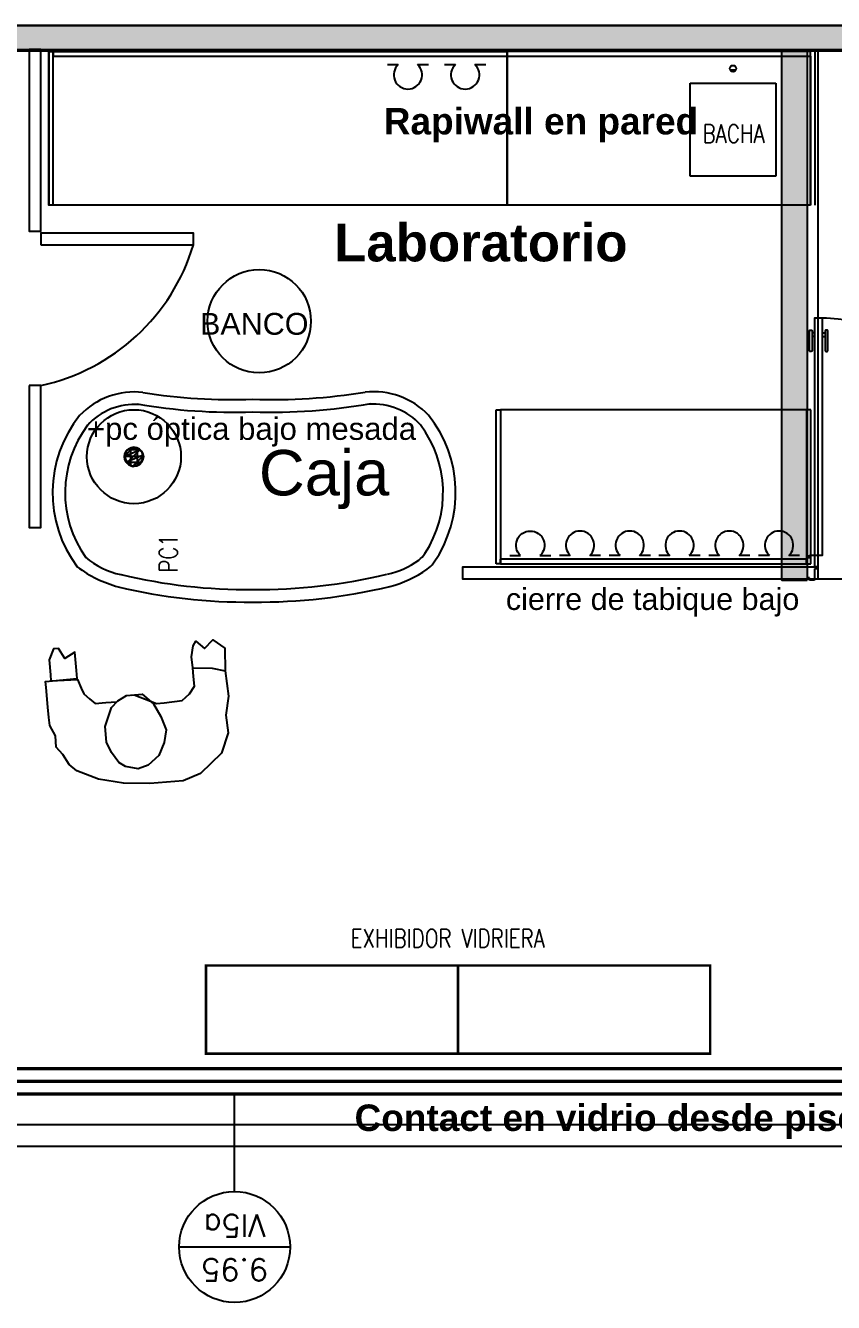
# Model space of a CAD drawing. Header units: millimetres. Extents: x 1478096 to 1808313, y 619971 to 762366.
# Drawn here: x 1625047 to 1628251, y 657770 to 662835 of the extents above; entities that cross this region are included whole.
import ezdxf
from ezdxf.enums import TextEntityAlignment as Align

# ---------------------------------------------------------------- set-up
doc = ezdxf.new("R2010")
doc.units = ezdxf.units.MM
doc.header["$LTSCALE"] = 10
for name, pattern in [('CONTINOUS', [0]), ('DASH_5', [0.196859, 0.118083, -0.078776]), ('DASH_6', [0.375, 0.25, -0.125])]:
    doc.linetypes.add(name, pattern=pattern)
for name, color, linetype in [('0-superficies', 7, 'Continuous'), ('1-EQUIPAMIENTO', 250, 'Continuous'), ('A-CARPINTERIA ALUMINIO', 8, 'Continuous'), ('A-HATCH-DURLOCK', 252, 'Continuous'), ('A-TABIQUE PRY', 251, 'Continuous'), ('Bajadas eléctricas', 7, 'Continuous'), ('COTAS', 8, 'Continuous'), ('DC-ARQ-CARPINTERIAS', 7, 'Continuous'), ('DC-ARQ-DEFENSA', 164, 'CONTINOUS'), ('DC-ARQ-PAINEL DURLOCK', 7, 'Continuous'), ('EDIFICIO', 250, 'Continuous'), ('NOMBRE DEPTOS', 250, 'DASH_5'), ('PV-3252', 9, 'Continuous'), ('PV-EA', 9, 'Continuous'), ('SC BNG LAY OUT COMERCIAL$0$A-VISTAS', 251, 'Continuous'), ('SC BNG LAY OUT COMERCIAL$0$E-GENERAL', 8, 'Continuous'), ('SF-BASE$0$COMS - EQUIPAMIENTO', 250, 'Continuous'), ('TXT CARP VENTANAS', 6, 'Continuous'), ('txt-50', 250, 'Continuous'), ('W-DIVISIONS', 250, 'DASH_6')]:
    doc.layers.add(name, color=color, linetype=linetype)
doc.layers.add('BLOQUES', color=7, linetype='Continuous', lineweight=0)
doc.styles.add('ARIAL', font='ARIAL.TTF')
doc.styles.add('ROMANS', font='romans')
doc.styles.add('SANSSERIFBOLD', font='sasb____.pfb')
doc.styles.add('SIMPLEX', font='SIMPLEX.shx', dxfattribs={"width": 0.8})

# ---------------------------------------------------------------- blocks, each defined once
blk = doc.blocks.new('SIMB-CAR')
blk.add_line((-0.5, 0), (0.5, 0))
blk.add_circle((0, 0), 0.5)
at = {"style": 'ROMANS'}
for tag, p in [('TIPO', (0, 0.1917687192590165)), ('NUMERO', (0, -0.2054664849201799))]:
    blk.add_attdef(tag, text='', height=0.2, dxfattribs=at).set_placement(p, align=Align.MIDDLE)
blk = doc.blocks.new('PWR_SRCE')
for p, q in [((-0.02659099999999981, 0.01468399999999992), (-0.02857500000000002, -0.005358000000000196)), ((-0.02698799999999935, 0.01071599999999995), (0.02619400000000027, 0.01071599999999995)), ((-0.01389100000000099, 0.02619399999999983), (-0.02659099999999981, 0.01468399999999992)), ((-0.02202700000000135, 0.01885199999999987), (-0.02202700000000135, -0.02024099999999995)), ((-0.001388999999999641, -0.03055899999999978), (-0.02202700000000135, 0.01885199999999987)), ((0.02004200000000012, -0.02262200000000014), (-0.02162999999999826, 0.01905000000000001)), ((0.003969000000001444, 0.02936899999999998), (-0.01389100000000099, 0.02619399999999983)), ((-0.003571999999998354, 0.02797999999999989), (0.01805799999999991, -0.02381300000000008)), ((-0.001785999999999177, 0.02837699999999987), (0.03075799999999873, -0.00416699999999981)), ((-0.001388999999999641, -0.03055899999999978), (-0.001388999999999641, 0.02837699999999987)), ((0.0228199999999994, 0.01984399999999997), (0.003969000000001444, 0.02936899999999998)), ((0.01924800000000104, 0.02163000000000004), (0.01924800000000104, -0.0234160000000001)), ((0.02837699999999899, 0.004763000000000073), (0.02182799999999929, 0.02024099999999995)), ((0.0313529999999993, -0.003373999999999988), (0.0228199999999994, 0.01984399999999997)), ((-0.02857500000000002, -0.005358000000000196), (-0.02024099999999862, -0.02440800000000021)), ((-0.02837699999999899, -0.003373999999999988), (-0.00119099999999861, -0.03055899999999978)), ((0.02758299999999991, -0.009921999999999986), (-0.02659099999999981, -0.009921999999999986)), ((-0.02024099999999862, -0.02440800000000021), (-0.001388999999999641, -0.03055899999999978)), ((-0.001388999999999641, -0.03055899999999978), (0.01984399999999908, -0.02321699999999982)), ((-0.001388999999999641, -0.03055899999999978), (-0.001388999999999641, -0.03055899999999978)), ((0.01984399999999908, -0.02321699999999982), (0.0313529999999993, -0.003373999999999988))]:
    blk.add_line(p, q)
blk.add_circle((0, 0), 0.152202)
at = {"invisible_edges": 12}
for points in [[(-0.03055900000000022, 0), (-0.02897199999999955, 0.009326999999999863), (-0.02897199999999955, 0.009326999999999863, 0.1524)], [(-0.02897199999999955, 0.009326999999999863, 0.1524), (-0.03055900000000022, 0, 0.1524), (-0.03055900000000022, 0)], [(-0.02897199999999955, -0.009525000000000006), (-0.03055900000000022, 0), (-0.03055900000000022, 0, 0.1524)], [(-0.03055900000000022, 0, 0.1524), (-0.02897199999999955, -0.009525000000000006, 0.1524), (-0.02897199999999955, -0.009525000000000006)], [(-0.02897199999999955, 0.009326999999999863), (-0.02460599999999857, 0.01785900000000007), (-0.02460599999999857, 0.01785900000000007, 0.1524)], [(-0.02460599999999857, 0.01785900000000007, 0.1524), (-0.02897199999999955, 0.009326999999999863, 0.1524), (-0.02897199999999955, 0.009326999999999863)], [(-0.02460599999999857, 0.01785900000000007), (-0.0178590000000014, 0.02460599999999991), (-0.0178590000000014, 0.02460599999999991, 0.1524)], [(-0.0178590000000014, 0.02460599999999991, 0.1524), (-0.02460599999999857, 0.01785900000000007, 0.1524), (-0.02460599999999857, 0.01785900000000007)], [(-0.0178590000000014, 0.02460599999999991), (-0.009326999999998975, 0.028972), (-0.009326999999998975, 0.028972, 0.1524)], [(-0.009326999999998975, 0.028972, 0.1524), (-0.0178590000000014, 0.02460599999999991, 0.1524), (-0.0178590000000014, 0.02460599999999991)], [(-0.009326999999998975, 0.028972), (0, 0.03055899999999978), (0, 0.03055899999999978, 0.1524)], [(0, 0.03055899999999978, 0.1524), (-0.009326999999998975, 0.028972, 0.1524), (-0.009326999999998975, 0.028972)], [(0, 0.03055899999999978), (0.009525000000000006, 0.028972), (0.009525000000000006, 0.028972, 0.1524)], [(0.009525000000000006, 0.028972, 0.1524), (0, 0.03055899999999978, 0.1524), (0, 0.03055899999999978)], [(0.009525000000000006, 0.028972), (0.01805799999999991, 0.02460599999999991), (0.01805799999999991, 0.02460599999999991, 0.1524)], [(0.01805799999999991, 0.02460599999999991, 0.1524), (0.009525000000000006, 0.028972, 0.1524), (0.009525000000000006, 0.028972)], [(0.01805799999999991, 0.02460599999999991), (0.02480500000000063, 0.01785900000000007), (0.02480500000000063, 0.01785900000000007, 0.1524)], [(0.02480500000000063, 0.01785900000000007, 0.1524), (0.01805799999999991, 0.02460599999999991, 0.1524), (0.01805799999999991, 0.02460599999999991)], [(0.02480500000000063, 0.01785900000000007), (0.02917000000000058, 0.009326999999999863), (0.02917000000000058, 0.009326999999999863, 0.1524)], [(0.02917000000000058, 0.009326999999999863, 0.1524), (0.02480500000000063, 0.01785900000000007, 0.1524), (0.02480500000000063, 0.01785900000000007)], [(0.02917000000000058, 0.009326999999999863), (0.03055900000000022, 0), (0.03055900000000022, 0, 0.1524)], [(0.03055900000000022, 0, 0.1524), (0.02917000000000058, 0.009326999999999863, 0.1524), (0.02917000000000058, 0.009326999999999863)], [(0.03055900000000022, 0), (0.02917000000000058, -0.009525000000000006), (0.02917000000000058, -0.009525000000000006, 0.1524)], [(0.02917000000000058, -0.009525000000000006, 0.1524), (0.03055900000000022, 0, 0.1524), (0.03055900000000022, 0)], [(-0.02460599999999857, -0.01805799999999991), (-0.02897199999999955, -0.009525000000000006), (-0.02897199999999955, -0.009525000000000006, 0.1524)], [(-0.02897199999999955, -0.009525000000000006, 0.1524), (-0.02460599999999857, -0.01805799999999991, 0.1524), (-0.02460599999999857, -0.01805799999999991)], [(-0.0178590000000014, -0.02480500000000019), (-0.02460599999999857, -0.01805799999999991), (-0.02460599999999857, -0.01805799999999991, 0.1524)], [(-0.02460599999999857, -0.01805799999999991, 0.1524), (-0.0178590000000014, -0.02480500000000019, 0.1524), (-0.0178590000000014, -0.02480500000000019)], [(-0.009326999999998975, -0.02917000000000014), (-0.0178590000000014, -0.02480500000000019), (-0.0178590000000014, -0.02480500000000019, 0.1524)], [(-0.0178590000000014, -0.02480500000000019, 0.1524), (-0.009326999999998975, -0.02917000000000014, 0.1524), (-0.009326999999998975, -0.02917000000000014)], [(0, -0.03055899999999978), (-0.009326999999998975, -0.02917000000000014), (-0.009326999999998975, -0.02917000000000014, 0.1524)], [(-0.009326999999998975, -0.02917000000000014, 0.1524), (0, -0.03055899999999978, 0.1524), (0, -0.03055899999999978)], [(0.009525000000000006, -0.02917000000000014), (0, -0.03055899999999978), (0, -0.03055899999999978, 0.1524)], [(0, -0.03055899999999978, 0.1524), (0.009525000000000006, -0.02917000000000014, 0.1524), (0.009525000000000006, -0.02917000000000014)], [(0.01805799999999991, -0.02480500000000019), (0.009525000000000006, -0.02917000000000014), (0.009525000000000006, -0.02917000000000014, 0.1524)], [(0.009525000000000006, -0.02917000000000014, 0.1524), (0.01805799999999991, -0.02480500000000019, 0.1524), (0.01805799999999991, -0.02480500000000019)], [(0.02480500000000063, -0.01805799999999991), (0.01805799999999991, -0.02480500000000019), (0.01805799999999991, -0.02480500000000019, 0.1524)], [(0.01805799999999991, -0.02480500000000019, 0.1524), (0.02480500000000063, -0.01805799999999991, 0.1524), (0.02480500000000063, -0.01805799999999991)], [(0.02917000000000058, -0.009525000000000006), (0.02480500000000063, -0.01805799999999991), (0.02480500000000063, -0.01805799999999991, 0.1524)], [(0.02480500000000063, -0.01805799999999991, 0.1524), (0.02917000000000058, -0.009525000000000006, 0.1524), (0.02917000000000058, -0.009525000000000006)]]:
    blk.add_3dface(points, dxfattribs=at)
blk = doc.blocks.new('*U141')
at = {"layer": 'PV-3252'}
for p, q in [((2897.317036959917, 336.4863930848642), (2897.317036959917, 1539.486393084864)), ((2897.317036959917, 1539.486393084864), (3489.317036959917, 1539.486393084864)), ((3489.317036959917, 1539.486393084864), (3489.317036959917, 336.4863930848642)), ((3507.317036959917, 1539.486393084864), (3489.317036959917, 1539.486393084864)), ((3507.317036959917, 336.4863930848642), (3507.317036959917, 1539.486393084864)), ((3012.317036959917, 813.2070553929789), (3382.317036959917, 813.2070553929789)), ((3012.317036959917, 473.2070553929789), (3012.317036959917, 813.2070553929789)), ((3382.317036959917, 813.2070553929789), (3382.317036959917, 473.2070553929789)), ((3433.614536959918, 632.3544523066221), (3433.614536959918, 654.0596584793357)), ((3382.317036959917, 473.2070553929789), (3012.317036959917, 473.2070553929789)), ((3489.317036959917, 336.4863930848642), (2897.317036959917, 336.4863930848642)), ((3489.317036959917, 336.4863930848642), (3507.317036959917, 336.4863930848642))]:
    blk.add_line(p, q, dxfattribs=at)
blk.add_circle((3439.817036959917, 643.2070553929789), 12.5, dxfattribs=at)
blk = doc.blocks.new('toma')
for p, q in [((-0.03867091698009517, 0.008928696988050433), (-0.08179522781153992, 0.008928696988050433)), ((0.08126951611427558, 0.008928696988050433), (0.03814520528283083, 0.008928696988050433))]:
    blk.add_line(p, q)
blk.add_arc((-0.0002628558488027011, 0.05026392857675077), 0.05642499916126085, 312.8977636849849, 227.10223631522)

msp = doc.modelspace()

# ---------------------------------------------------------------- hatches: boundary and pattern name
at = {"layer": 'A-HATCH-DURLOCK'}
h = msp.add_hatch(color=256, dxfattribs=at)
h.dxf.hatch_style = 1
h.paths.add_polyline_path([(1628145.882743566, 660634.3831816462), (1628046.075504206, 660634.3831816462), (1628046.075504206, 662734.6353513155), (1628145.882743566, 662734.6353513155)])
h.paths.add_polyline_path([(1617847.730575271, 662734.63453038), (1638493.701278393, 662734.6345305193), (1638493.701278393, 662834.59012879), (1617847.730575271, 662834.5901286498)])

# ---------------------------------------------------------------- linework, layer by layer
at = {"color": 0, "const_width": 10}
for points in [[(1626761.887818219, 658756.1745283795), (1626761.887818219, 659106.1745283796), (1625761.887818219, 659106.1745283796), (1625761.887818219, 658756.1745283795)], [(1627761.887818219, 658756.1745283795), (1627761.887818219, 659106.1745283796), (1626761.887818219, 659106.1745283796), (1626761.887818219, 658756.1745283795)]]:
    msp.add_lwpolyline(points, close=True, dxfattribs=at)
msp.add_circle((1625973.336304424, 661661.747965227), 205.0000000000409)
at = {"layer": '0-superficies'}
msp.add_lwpolyline([(1617944.718485272, 660425.0992954368), (1617944.7156655, 662734.6346488808), (1631246.039632711, 662734.63505234), (1631246.046016339, 660413.9967706281), (1629524.657402691, 658694.9245107047), (1619674.887593598, 658694.9251949574)], close=True, dxfattribs=at)
at = {"layer": 'A-CARPINTERIA ALUMINIO'}
for p, q in [((1619979.997595188, 658699.9364688065), (1629668.556572074, 658699.9357839436)), ((1619980.00656159, 658699.9364688072), (1629668.565538476, 658699.9357839444)), ((1620029.997595187, 658649.9364688065), (1629618.556572074, 658649.9357877378)), ((1620030.006561589, 658649.9364688073), (1629618.565538476, 658649.9357877387)), ((1619979.997595149, 658599.9364683822), (1629710.017525541, 658599.9357838896)), ((1619980.006561551, 658599.9364683831), (1629710.026491943, 658599.9357838904))]:
    msp.add_line(p, q, dxfattribs=at)
at = {"layer": 'A-HATCH-DURLOCK'}
for points in [[(1617847.730575271, 662734.63453038), (1638493.701278393, 662734.6345305193), (1638493.701278393, 662834.59012879), (1617847.730575271, 662834.5901286498)], [(1628145.882743566, 660634.3831816462), (1628046.075504206, 660634.3831816462), (1628046.075504206, 662734.6353513155), (1628145.882743566, 662734.6353513155)]]:
    msp.add_lwpolyline(points, close=True, dxfattribs=at)
at = {"layer": 'A-TABIQUE PRY'}
for p, q in [((1617988.617600946, 662739.6457999636), (1626113.835342834, 662739.6557258298)), ((1617991.629744653, 662739.6458036199), (1641001.819462432, 662739.6476729547)), ((1628189.781893058, 660639.3942744014), (1628189.974673588, 662739.6466245559)), ((1628189.978831978, 660639.3942744014), (1628289.781912948, 660639.394454886))]:
    msp.add_line(p, q, dxfattribs=at)
at = {"layer": 'DC-ARQ-CARPINTERIAS'}
for p, q in [((1628175.891922269, 661615.8950603819), (1628166.106301442, 661615.8950603819)), ((1628175.89192227, 661601.7192264495), (1628166.106301442, 661601.7192264495)), ((1628207.787548637, 661615.8950603828), (1628217.573169464, 661615.8950603828)), ((1628207.787548637, 661601.7192264504), (1628217.573169464, 661601.7192264514)), ((1628145.891922301, 660734.3811302786), (1628145.891922301, 660724.3811302785)), ((1628145.891922301, 660724.3811302785), (1628155.891922301, 660724.3811302793)), ((1628155.891922301, 660724.3811302793), (1628155.891922301, 660734.3811302786)), ((1628155.891922301, 660734.3811302786), (1628175.891922301, 660734.3811302795)), ((1628175.891922301, 660734.3811302795), (1628175.891922302, 660689.3811302795)), ((1628175.891922302, 660689.3811302795), (1628185.891922302, 660689.3811302795)), ((1628185.891922302, 660689.3811302795), (1628185.891922302, 660679.3811302793)), ((1628155.891922303, 660644.3811302794), (1628145.891922303, 660644.3811302785)), ((1628145.891922303, 660644.3811302785), (1628145.891922303, 660634.3811302792)), ((1628155.891922303, 660634.3811302792), (1628155.891922303, 660644.3811302794)), ((1628185.891922302, 660679.3811302793), (1628175.891922302, 660679.3811302793)), ((1628175.891922302, 660679.3811302793), (1628175.891922303, 660634.3811302792)), ((1628175.891922303, 660634.3811302792), (1628155.891922303, 660634.3811302792)), ((1619674.852988468, 658694.9251949599), (1629524.666369095, 658694.924510704)), ((1619674.86195487, 658694.9341492492), (1629524.657402693, 658694.9245107031)), ((1619716.100255566, 658644.925195567), (1629474.657402693, 658644.9245144974)), ((1619716.109221969, 658644.9251955679), (1629474.666369094, 658644.9245144982)), ((1619633.44059619, 658594.9251974004), (1629566.118356159, 658594.924510649)), ((1619666.10922193, 658594.925195143), (1629566.127322561, 658594.92451065))]:
    msp.add_line(p, q, dxfattribs=at)
msp.add_lwpolyline([(1628175.891922301, 660734.3811302795), (1628207.787548648, 660734.3811302804), (1628207.787548637, 661673.6934249289), (1628175.891922278, 661673.6934249289), (1628175.891922301, 660734.3811302795)], dxfattribs=at)
for points in [[(1628159.018384475, 661626.7133530569), (1628162.562342958, 661626.7133530569, -0.4142135623730951), (1628166.106301442, 661623.1693945744), (1628166.106301444, 661545.2023079485, -0.4142135623730951), (1628162.562342961, 661541.6583494658), (1628159.018384478, 661541.6583494658, -0.4142135623730951), (1628155.474425995, 661545.2023079485), (1628155.474425993, 661623.1693945744, -0.4142135623730951)], [(1628224.66108643, 661626.7133530588), (1628221.117127947, 661626.7133530588, 0.4142135623730951), (1628217.573169464, 661623.1693945762), (1628217.573169466, 661545.2023079502, 0.4142135623730951), (1628221.117127949, 661541.6583494667), (1628224.661086432, 661541.6583494677, 0.4142135623730951), (1628228.205044915, 661545.2023079502), (1628228.205044913, 661623.1693945762, 0.4142135623730951)]]:
    msp.add_lwpolyline(points, format="xyb", close=True, dxfattribs=at)
msp.add_arc((1628175.891922301, 660734.3811302795, 89140.31212921912), 939.9999999999978, 0, 90.00000000106824, dxfattribs=at)
at = {"layer": 'DC-ARQ-DEFENSA'}
for points in [[(1619624.727443662, 658474.925195567), (1629615.777862902, 658474.9245072277), (1631466.048121578, 660322.7682517741), (1631466.048599113, 662734.6350374279)], [(1619624.727437807, 658389.9251955668), (1629650.953346845, 658389.9245048048), (1631551.0481146, 660287.5274166923), (1631551.048599113, 662734.6350205987)]]:
    msp.add_lwpolyline(points, dxfattribs=at)
at = {"layer": 'DC-ARQ-PAINEL DURLOCK'}
for p, q in [((1617844.727277358, 662834.5970407341), (1640801.816987233, 662834.5901286498)), ((1617844.718431564, 662734.634526723), (1625969.936173452, 662734.6444525898)), ((1617847.730575271, 662734.63453038), (1640801.816982908, 662734.6363951562)), ((1628045.882723676, 660634.3830011616), (1628046.075504206, 662734.6353513155)), ((1628146.075524099, 662734.6353513155), (1628145.882743566, 660634.3831816462)), ((1628046.079662596, 660634.3830011616), (1628145.882743566, 660634.3831816462))]:
    msp.add_line(p, q, dxfattribs=at)
at = {"layer": 'EDIFICIO'}
for centre, radius, start, end in [((1625478.635708858, 661080.8360060784), 300.1819731778891, 83.62221646474474, 136.4240566586484), ((1625867.25763111, 663575.9717452526), 2225.354481539477, 260.8134500477196, 272.0706383714689), ((1626023.640892901, 663684.6678327848), 2333.834552649551, 268.1344141247773, 279.1266584882809), ((1626427.173121906, 661082.0551964508), 300.1819731778891, 43.57594334135164, 96.37778353525525), ((1625479.462999482, 661080.0270412911), 251.9737293444145, 85.94510500545809, 138.0724914331377), ((1625872.120118236, 663550.5216469204), 2249.716621278236, 260.2159408229096, 271.9242935693112), ((1626018.823395782, 663654.9804757157), 2353.982584134726, 268.2677023682439, 279.7135960653373), ((1626426.345831282, 661081.2462316636), 251.9737293444145, 41.92750856686229, 94.05489499452884), ((1625642.019011465, 660981.4541082662), 488.7436128596256, 141.1919776945906, 217.0360199669323), ((1625648.026454953, 660981.4681176675), 444.750698934327, 143.0264150422547, 215.2911740470215), ((1626257.782345674, 660982.6873316453), 444.750698934327, 326.9224617060969, 36.97358495774526), ((1626263.789789162, 660982.6733222438), 488.7436128596256, 325.08435091583, 38.80802230540942), ((1626546.660273928, 660794.5315098414), 100, 306.7643905515795, 326.9224617061149), ((1625540.955330788, 661075.6553379928), 484.3151122555773, 233.3530344034238, 254.8574185290956), ((1625486.893794632, 660964.2943455152), 313.433125381918, 229.7097213724526, 258.5007639836665), ((1626418.915036132, 660965.5135358877), 313.433125381918, 281.4992360163335, 306.7643905515795), ((1626582.557831983, 660760.1681955277), 100, 304.504682871043, 325.08435091583), ((1625925.452743517, 662735.5066076131), 2137.86470357192, 256.4928821265432, 270.5952621666675), ((1625965.254050946, 662822.0554077663), 2224.367684420487, 269.5468868005584, 283.3719956889425), ((1626364.853499976, 661076.874528365), 484.3151122555773, 285.1425814709045, 304.504682871043), ((1625925.452743517, 662735.5066076131), 2187.86470357192, 256.4928821265432, 270.5816579695048), ((1625965.241609498, 662822.1192823034), 2274.432568498086, 269.5571743691192, 283.3748989283908)]:
    msp.add_arc(centre, radius, start, end, dxfattribs=at)
at = {"layer": 'PV-EA'}
for p, q in [((1625138.28723023, 662731.5473097248), (1625138.28723023, 662121.5473096006)), ((1625156.287230234, 662121.5473096006), (1625156.287230234, 662731.5473097248)), ((1625156.287230234, 662731.5473097248), (1625156.287230234, 662713.5473097212)), ((1625156.287230234, 662713.5473097212), (1626956.287482423, 662713.5473097212)), ((1625156.287230234, 662713.5473097212), (1626956.287230233, 662713.5473097212)), ((1626956.287230233, 662713.5473097212), (1626956.287230233, 662731.5473097248)), ((1626956.287230233, 662713.5473097212), (1626956.287230233, 662731.5473097248)), ((1626956.287230233, 662121.5473096006), (1626956.287230233, 662713.5473097212)), ((1626956.287230233, 662121.5473096006), (1626956.287230233, 662713.5473097212)), ((1626956.287482423, 662713.5473097212), (1626956.287482423, 662731.5473097248)), ((1628159.286978016, 662121.5473096006), (1628159.286978016, 662731.5473097248)), ((1628177.286978019, 662731.5473097248), (1628177.286978019, 662121.5473096006)), ((1626912.41452508, 661309.9667039345), (1626930.414525084, 661309.9667039345)), ((1626912.41452508, 660699.9667038103), (1626912.41452508, 661309.9667039345)), ((1626930.414525084, 661309.9667039345), (1626930.414525084, 660717.9667038139)), ((1626930.414525084, 661309.9667039345), (1626930.414525084, 660699.9667038103)), ((1626930.414525084, 661309.9667039345), (1626930.414525084, 660717.9667038139)), ((1628143.309004375, 661309.9667039345), (1626930.414525084, 661309.9667039345)), ((1628143.309004375, 661309.9667039345), (1628143.309004375, 660699.9667038103)), ((1628161.309004379, 661309.9667039345), (1628143.309004375, 661309.9667039345)), ((1628161.309004379, 660699.9667038103), (1628161.309004379, 661309.9667039345)), ((1626930.414525084, 660699.9667038103), (1626912.41452508, 660699.9667038103)), ((1626930.414525084, 660699.9667038103), (1626930.414525084, 660717.9667038139)), ((1626930.414525084, 660717.9667038139), (1626930.414525084, 660699.9667038103)), ((1626930.414525084, 660717.9667038139), (1626930.414525084, 660699.9667038103)), ((1628143.309004375, 660717.9667038139), (1626930.414525084, 660717.9667038139)), ((1626930.414525084, 660699.9667038103), (1628143.309004375, 660699.9667038103)), ((1628143.309004375, 660699.9667038103), (1628143.309004375, 660717.9667038139)), ((1628143.309004375, 660699.9667038103), (1628161.309004379, 660699.9667038103))]:
    msp.add_line(p, q, dxfattribs=at)
for points in [[(1625138.28723023, 662731.5473097248), (1626956.287230233, 662731.5473097248), (1626956.287230233, 662121.5473096006), (1625138.28723023, 662121.5473096006)], [(1626956.287482423, 662713.5473097212), (1626956.287230234, 662713.5473097212), (1626956.287230234, 662731.5473097248), (1626956.287482423, 662731.5473097248)], [(1626956.287230233, 662713.5473097212), (1626956.287230233, 662713.5473097212), (1626956.287230233, 662121.5473096006), (1626956.287230233, 662121.5473096006)]]:
    msp.add_lwpolyline(points, close=True, dxfattribs=at)
at = {"layer": 'SC BNG LAY OUT COMERCIAL$0$A-VISTAS'}
for points in [[(1625060.682239063, 662739.6545137055), (1625060.682229398, 662018.3694813257), (1625107.780082804, 662018.3694813257), (1625107.780083045, 662739.6545236928)], [(1625107.780093083, 661964.186196258), (1625712.423107111, 661964.1861865419), (1625712.423107111, 662011.2840399484), (1625107.780083096, 662011.2840402403)], [(1625060.682239114, 661406.6410062381), (1625060.682229531, 660842.9699638492), (1625107.780082937, 660842.9699638492), (1625107.780083096, 661406.6410162253)], [(1628189.978821991, 660686.4921183835), (1626778.83646298, 660686.4921279666), (1626778.83646298, 660639.3942745604), (1628189.978831978, 660639.3942744014)]]:
    msp.add_lwpolyline(points, close=True, dxfattribs=at)
msp.add_arc((1624935.591563897, 662200.0072082687, 1872.349654791165), 811.8366835895617, 282.245298637239, 343.1134006412501, dxfattribs=at)
at = {"layer": 'SC BNG LAY OUT COMERCIAL$0$E-GENERAL'}
for p, q in [((1625156.287230234, 662731.5473097248), (1625156.287230234, 662713.5473097212)), ((1626930.414525084, 660699.9667038103), (1626912.41452508, 660699.9667038103)), ((1628143.309004375, 660717.9667038139), (1626930.414272894, 660717.9667038139)), ((1626930.414272894, 660699.9667038103), (1628143.309004375, 660699.9667038103)), ((1626930.414525084, 660699.9667038103), (1626930.414525084, 660717.9667038139)), ((1626930.414525084, 660717.9667038139), (1626930.414777273, 660717.9667038139)), ((1626930.414777273, 660699.9667038103), (1626930.414525084, 660699.9667038103)), ((1628143.309004375, 660699.9667038103), (1628143.309004375, 660717.9667038139)), ((1628143.309004375, 660699.9667038103), (1628161.309004379, 660699.9667038103))]:
    msp.add_line(p, q, dxfattribs=at)
at = {"layer": 'SF-BASE$0$COMS - EQUIPAMIENTO'}
for points in [[(1625710.273584883, 660286.3217815894), (1625704.683748462, 660330.3137736717), (1625710.806973762, 660373.5917209728), (1625722.479897934, 660393.2853432919), (1625756.668590842, 660363.2297065472), (1625788.741797947, 660397.6575488765), (1625837.386657136, 660365.3914292896), (1625838.811979949, 660274.5043937463)], [(1625466.373589919, 660178.6110796523), (1625508.976823952, 660182.3157036462), (1625554.359909738, 660144.193902475), (1625583.63614817, 660093.2693165672), (1625604.711146285, 660040.7843654137), (1625596.801999946, 659991.2204191759), (1625575.049392289, 659938.6904976037), (1625533.464791623, 659900.7036913678), (1625492.728499322, 659886.6443721432), (1625443.49594433, 659896.1058149261), (1625417.047232105, 659911.6145146665), (1625387.619645933, 659950.6116337726), (1625368.033504012, 659991.4887593162), (1625362.596974503, 660054.008933933), (1625387.567117026, 660129.6902011499), (1625412.036593595, 660155.7006420654), (1625446.565139936, 660176.8886080896), (1625477.770981944, 660179.6021558678), (1625541.504781216, 660154.9922130138), (1625565.728444729, 660145.1824693868), (1625596.112353217, 660147.8245447825), (1625667.479215766, 660156.8927653526), (1625696.485525392, 660183.5673371783), (1625716.522586867, 660214.4581607652), (1625713.200738461, 660252.659469532), (1625710.273584883, 660286.3217815894), (1625786.716122345, 660286.0952445834), (1625838.811979949, 660274.5043937463), (1625851.464607983, 660174.928257627), (1625840.903131831, 660098.7075356122), (1625849.759635396, 660029.0068851126), (1625823.506973246, 659948.7713753833), (1625740.708901283, 659867.4192738842), (1625671.362407372, 659839.0755076552), (1625539.2438854, 659827.5869561954), (1625434.74662759, 659829.0172882861), (1625335.348192666, 659844.8787526649), (1625249.781185088, 659877.9558632881), (1625220.065052962, 659902.91742024), (1625194.455744662, 659943.714422108), (1625168.116424906, 659972.3551464044), (1625164.914990399, 660016.8605490577), (1625142.920032215, 660058.5054836872), (1625138.57777004, 660090.3652136973), (1625135.102267988, 660130.3335417971), (1625128.304126722, 660208.5122729867), (1625126.160529232, 660233.1636777408), (1625251.417859667, 660244.0556046634), (1625248.601878776, 660276.4394290792), (1625242.341253899, 660348.4367133598), (1625202.404131574, 660323.9298493132), (1625177.897267527, 660363.866971638), (1625157.021045788, 660362.0516504842), (1625139.775466356, 660318.4838858518), (1625144.933874477, 660259.1621115531), (1625147.036750971, 660234.9789988947), (1625252.729644382, 660241.0249286555), (1625267.724805168, 660206.3809253079), (1625277.740044868, 660183.242260599), (1625300.431587761, 660164.1813600134), (1625323.123130654, 660145.120459428), (1625364.875574133, 660148.7511017355), (1625406.628017611, 660152.3817440431)]]:
    msp.add_lwpolyline(points, dxfattribs=at)
at = {"layer": 'TXT CARP VENTANAS'}
msp.add_line((1625875.572905271, 658209.5469805223), (1625875.572905271, 658594.9247702735), dxfattribs=at)

# ---------------------------------------------------------------- block references
at = {"layer": 'Bajadas eléctricas', "xscale": 1224.999999999994, "yscale": 1224.999999999994, "zscale": 1224.999999999994, "rotation": 270}
msp.add_blockref('PWR_SRCE', (1625476.497876962, 661124.4350192782, -186.6900000000022), dxfattribs=at)
at = {"layer": 'BLOQUES', "color": 250, "rotation": 90}
msp.add_blockref('*U141', (1628495.773623282, 659224.2302720505, -1872.349654788657), dxfattribs=at)
at = {"layer": 'COTAS', "xscale": 1000, "yscale": 1000, "zscale": 1000, "rotation": 180}
for p in [(1626562.787548401, 662689.3050227781, -1872.349654788657), (1626789.852443132, 662689.3050227781, -1872.349654788657)]:
    msp.add_blockref('toma', p, dxfattribs=at)
at = {"layer": 'COTAS', "yscale": 1000, "zscale": 1000}
for p, xscale in [((1627047.915204345, 660722.8833202318, -23281.55710866267), -1000), ((1627245.825990921, 660722.8833202318, -23281.55710866267), 1000), ((1627443.211065799, 660722.8833202318, -23281.55710866267), 1000), ((1627640.596140678, 660722.883320232, -23281.55710866267), 1000), ((1627837.981215557, 660722.8833202323, -23281.55710866267), 1000), ((1628035.366290436, 660722.8833202323, -23281.55710866267), 1000)]:
    msp.add_blockref('toma', p, dxfattribs=dict(at, xscale=xscale))
at = {"layer": 'TXT CARP VENTANAS'}
ref = msp.add_blockref('SIMB-CAR', (1625875.572905271, 657989.5469805221, 89140.31212892164), dxfattribs=dict(at, xscale=440.0000000000546, yscale=440.0000000000546, zscale=440.0000000000546))
ref.add_attrib('NUMERO', '9.95', dxfattribs={"layer": '0', "height": 88.00000000000003, "rotation": 180, "style": 'ROMANS'}).set_placement((1625875.572905271, 657899.1417271579, 89140.31212892164), align=Align.MIDDLE)
ref.add_attrib('TIPO', 'VI5a', dxfattribs={"layer": '0', "height": 88.00000000000003, "rotation": 180, "style": 'ROMANS'}).set_placement((1625875.572905271, 658073.9252169966, 89140.31212892164), align=Align.MIDDLE)

# ---------------------------------------------------------------- texts
at = {"layer": '1-EQUIPAMIENTO', "attachment_point": 1, "style": 'SANSSERIFBOLD'}
for s, insert, char_height, width in [('Rapiwall en pared', (1626467.135941013, 662507.66854755, 47309.91274881312), 105, 4800.035186921293), ('Laboratorio', (1626269.979465138, 662049.0776035953), 150, 6857.193124173275), ('Contact en vidrio desde piso hasta altura mesada', (1626351.42623268, 658554.7454382007, 46184.36162522879), 105, 4800.035186921293)]:
    msp.add_mtext(s, dxfattribs=dict(at, insert=insert, char_height=char_height, width=width))
at = {"layer": 'NOMBRE DEPTOS', "attachment_point": 9, "style": 'ARIAL'}
for s, insert, char_height, width in [('+pc óptica bajo mesada', (1626595.3826764, 661164.5294209385), 88.23674999999996, 3360.024630844905), ('Caja', (1626489.36335367, 660916.4996039113, -6532.354888705335), 180.0749999999999, 6857.193124173275)]:
    msp.add_mtext(s, dxfattribs=dict(at, insert=insert, char_height=char_height, width=width))
at = {"layer": 'PV-EA', "insert": (1627731.621593259, 662369.7570725366), "char_height": 72, "width": 11107.86396625208, "attachment_point": 7, "style": 'SIMPLEX'}
msp.add_mtext('BACHA', dxfattribs=at)
at = {"layer": 'txt-50', "color": 0, "char_height": 86.625, "attachment_point": 3, "style": 'ARIAL'}
for s, insert, width in [('BANCO', (1626168.745034469, 661694.6760605488), 1305.115501657426), ('cierre de tabique bajo', (1628115.185847996, 660603.0669835226), 2500.421248260907)]:
    msp.add_mtext(s, dxfattribs=dict(at, insert=insert, width=width))
at = {"layer": 'W-DIVISIONS', "insert": (1625576.66223555, 660664.3055146602, 0.03222111753231616), "char_height": 72, "width": 11107.86396625208, "attachment_point": 1, "rotation": 89.99999999999994, "style": 'SIMPLEX'}
msp.add_mtext('PC1', dxfattribs=at)
at = {"layer": 'W-DIVISIONS', "insert": (1626721.317340389, 659213.6963950513, 24025.36212261194), "char_height": 72, "width": 11107.92, "attachment_point": 5, "style": 'SIMPLEX'}
msp.add_mtext('EXHIBIDOR VIDRIERA', dxfattribs=at)

doc.saveas('drawing.dxf')
